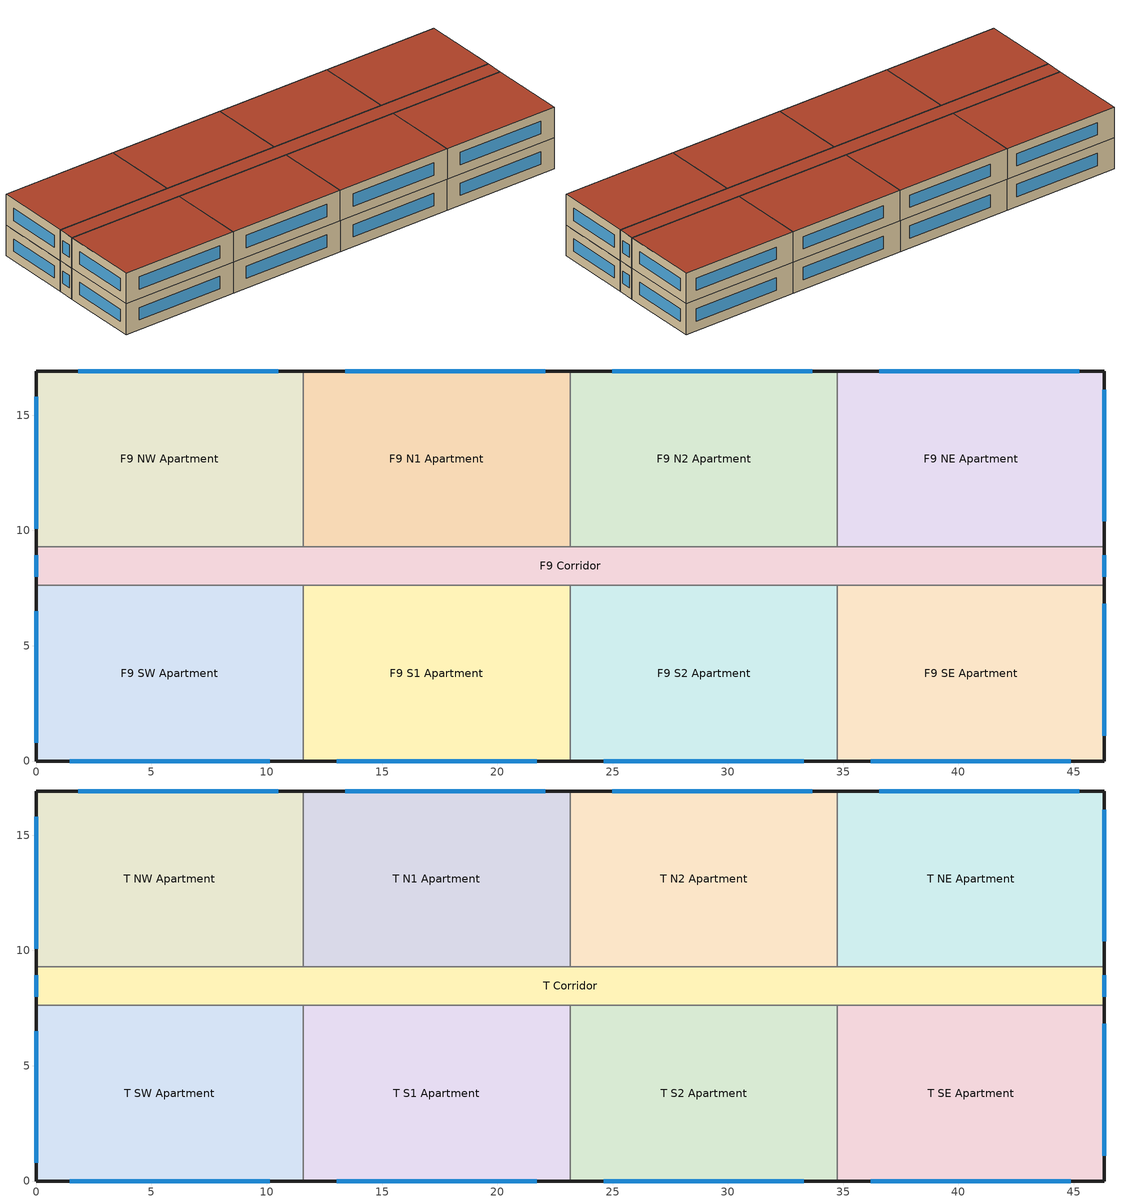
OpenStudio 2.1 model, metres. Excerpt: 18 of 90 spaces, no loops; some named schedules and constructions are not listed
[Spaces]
F9 SE Apartment
 floor to F8 SE Apartment: 46.33,7.62 46.33,0 34.75,0 34.75,7.62 z24.38
 wall outside: 34.75,0 46.33,0 46.33,7.62 z24.38:27.43
 wall to F9 S2 Apartment: 34.75,7.62 34.75,0 z24.38:27.43
 wall to F9 Corridor: 46.33,7.62 34.75,7.62 z24.38:27.43
 window: 36.19,0 44.88,0 / 46.33,1.1 46.33,6.81 z25.34:26.56
F9 N2 Apartment
 floor to F8 N2 Apartment: 34.75,16.92 34.75,9.3 23.16,9.3 23.16,16.92 z24.38
 wall outside: 34.75,16.92 23.16,16.92 z24.38:27.43
 wall to F9 NE Apartment: 34.75,9.3 34.75,16.92 z24.38:27.43
 wall to F9 Corridor: 23.16,9.3 34.75,9.3 z24.38:27.43
 wall to F9 N1 Apartment: 23.16,16.92 23.16,9.3 z24.38:27.43
 window: 33.66,16.92 24.98,16.92 z25.34:26.56
F9 SW Apartment
 floor to F8 SW Apartment: 11.58,7.62 11.58,0 0,0 0,7.62 z24.38
 wall outside: 0,7.62 0,0 11.58,0 z24.38:27.43
 wall to F9 Corridor: 11.58,7.62 0,7.62 z24.38:27.43
 wall to F9 S1 Apartment: 11.58,0 11.58,7.62 z24.38:27.43
 window: 1.45,0 10.13,0 / 0,6.5 0,0.79 z25.34:26.56
F9 Corridor
 floor to F8 Corridor: 46.33,9.3 46.33,7.62 0,7.62 0,9.3 z24.38
 wall outside: 0,9.3 0,7.62 / 46.33,7.62 46.33,9.3 z24.38:27.43
 wall to F9 NE Apartment: 46.33,9.3 34.75,9.3 z24.38:27.43
 wall to F9 NW Apartment: 11.58,9.3 0,9.3 z24.38:27.43
 wall to F9 S1 Apartment: 11.58,7.62 23.16,7.62 z24.38:27.43
 wall to F9 N1 Apartment: 23.16,9.3 11.58,9.3 z24.38:27.43
 wall to F9 S2 Apartment: 23.16,7.62 34.75,7.62 z24.38:27.43
 window: 0,8.91 0,8 / 46.33,8 46.33,8.91 z25.34:26.56
F9 NE Apartment
 floor to F8 NE Apartment: 46.33,16.92 46.33,9.3 34.75,9.3 34.75,16.92 z24.38
 wall outside: 46.33,9.3 46.33,16.92 34.75,16.92 z24.38:27.43
 window: 46.33,10.4 46.33,16.11 / 45.25,16.92 36.56,16.92 z25.34:26.56
F9 S1 Apartment
 floor to F8 S1 Apartment: 23.16,7.62 23.16,0 11.58,0 11.58,7.62 z24.38
 wall outside: 11.58,0 23.16,0 z24.38:27.43
 wall to F9 S2 Apartment: 23.16,0 23.16,7.62 z24.38:27.43
 window: 13.03,0 21.72,0 z25.34:26.56
F9 S2 Apartment
 floor to F8 S2 Apartment: 34.75,7.62 34.75,0 23.16,0 23.16,7.62 z24.38
 wall outside: 23.16,0 34.75,0 z24.38:27.43
 window: 24.61,0 33.3,0 z25.34:26.56
F9 NW Apartment
 floor to F8 NW Apartment: 11.58,16.92 11.58,9.3 0,9.3 0,16.92 z24.38
 wall outside: 11.58,16.92 0,16.92 0,9.3 z24.38:27.43
 wall to F9 N1 Apartment: 11.58,9.3 11.58,16.92 z24.38:27.43
 window: 0,15.8 0,10.08 / 10.5,16.92 1.81,16.92 z25.34:26.56
F9 N1 Apartment
 floor to F8 N1 Apartment: 23.16,16.92 23.16,9.3 11.58,9.3 11.58,16.92 z24.38
 wall outside: 23.16,16.92 11.58,16.92 z24.38:27.43
 window: 22.08,16.92 13.4,16.92 z25.34:26.56
T N1 Apartment
 floor to F9 N1 Apartment: 23.16,16.92 23.16,9.3 11.58,9.3 11.58,16.92 z27.43
 wall outside: 23.16,16.92 11.58,16.92 z27.43:30.48
 wall to T NW Apartment: 11.58,16.92 11.58,9.3 z27.43:30.48
 wall to T Corridor: 11.58,9.3 23.16,9.3 z27.43:30.48
 wall to T N2 Apartment: 23.16,9.3 23.16,16.92 z27.43:30.48
 window: 22.08,16.92 13.4,16.92 z28.38:29.6
 roof outside: 23.16,9.3 23.16,16.92 11.58,16.92 11.58,9.3 z30.48
T N2 Apartment
 floor to F9 N2 Apartment: 34.75,16.92 34.75,9.3 23.16,9.3 23.16,16.92 z27.43
 wall outside: 34.75,16.92 23.16,16.92 z27.43:30.48
 wall to T NE Apartment: 34.75,9.3 34.75,16.92 z27.43:30.48
 wall to T Corridor: 23.16,9.3 34.75,9.3 z27.43:30.48
 window: 33.66,16.92 24.98,16.92 z28.38:29.6
 roof outside: 34.75,9.3 34.75,16.92 23.16,16.92 23.16,9.3 z30.48
T S2 Apartment
 floor to F9 S2 Apartment: 34.75,7.62 34.75,0 23.16,0 23.16,7.62 z27.43
 wall outside: 23.16,0 34.75,0 z27.43:30.48
 wall to T Corridor: 34.75,7.62 23.16,7.62 z27.43:30.48
 wall to T S1 Apartment: 23.16,7.62 23.16,0 z27.43:30.48
 wall to T SE Apartment: 34.75,0 34.75,7.62 z27.43:30.48
 window: 24.61,0 33.3,0 z28.38:29.6
 roof outside: 34.75,0 34.75,7.62 23.16,7.62 23.16,0 z30.48
T SW Apartment
 floor to F9 SW Apartment: 11.58,7.62 11.58,0 0,0 0,7.62 z27.43
 wall outside: 0,7.62 0,0 11.58,0 z27.43:30.48
 wall to T Corridor: 11.58,7.62 0,7.62 z27.43:30.48
 wall to T S1 Apartment: 11.58,0 11.58,7.62 z27.43:30.48
 window: 1.45,0 10.13,0 / 0,6.5 0,0.79 z28.38:29.6
 roof outside: 11.58,0 11.58,7.62 0,7.62 0,0 z30.48
T SE Apartment
 floor to F9 SE Apartment: 46.33,7.62 46.33,0 34.75,0 34.75,7.62 z27.43
 wall outside: 34.75,0 46.33,0 46.33,7.62 z27.43:30.48
 wall to T Corridor: 46.33,7.62 34.75,7.62 z27.43:30.48
 window: 36.19,0 44.88,0 / 46.33,1.1 46.33,6.81 z28.38:29.6
 roof outside: 46.33,0 46.33,7.62 34.75,7.62 34.75,0 z30.48
T S1 Apartment
 floor to F9 S1 Apartment: 23.16,7.62 23.16,0 11.58,0 11.58,7.62 z27.43
 wall outside: 11.58,0 23.16,0 z27.43:30.48
 wall to T Corridor: 23.16,7.62 11.58,7.62 z27.43:30.48
 window: 13.03,0 21.72,0 z28.38:29.6
 roof outside: 23.16,0 23.16,7.62 11.58,7.62 11.58,0 z30.48
T Corridor
 floor to F9 Corridor: 46.33,9.3 46.33,7.62 0,7.62 0,9.3 z27.43
 wall outside: 0,9.3 0,7.62 / 46.33,7.62 46.33,9.3 z27.43:30.48
 wall to T NE Apartment: 46.33,9.3 34.75,9.3 z27.43:30.48
 wall to T NW Apartment: 11.58,9.3 0,9.3 z27.43:30.48
 window: 46.33,8 46.33,8.91 / 0,8.91 0,8 z28.38:29.6
 roof outside: 46.33,7.62 46.33,9.3 0,9.3 0,7.62 z30.48
T NE Apartment
 floor to F9 NE Apartment: 46.33,16.92 46.33,9.3 34.75,9.3 34.75,16.92 z27.43
 wall outside: 46.33,9.3 46.33,16.92 34.75,16.92 z27.43:30.48
 window: 46.33,10.4 46.33,16.11 / 45.25,16.92 36.56,16.92 z28.38:29.6
 roof outside: 46.33,9.3 46.33,16.92 34.75,16.92 34.75,9.3 z30.48
T NW Apartment
 floor to F9 NW Apartment: 11.58,16.92 11.58,9.3 0,9.3 0,16.92 z27.43
 wall outside: 11.58,16.92 0,16.92 0,9.3 z27.43:30.48
 window: 0,15.8 0,10.08 / 10.5,16.92 1.81,16.92 z28.38:29.6
 roof outside: 11.58,9.3 11.58,16.92 0,16.92 0,9.3 z30.48
[Site]
Sable Island_NS_CAN: Latitude {deg}=43.93; Longitude {deg}=-60.02; Time Zone {hr}=-4; Elevation {m}=4; Terrain=City
[Building]
NECB 2011-HighriseApartment-NECB HDD Method-CAN_NS_Sable.Island.716000_CWEC.epw created: 2017-06-30 12:58:18 +0000: North Axis {deg}=0; Default Construction Set=NECB 2011 - HighApt - NECB HDD Method at climate 5; Standards Number of Stories=10; Standards Number of Above Ground Stories=10; Standards Building Type=HighriseApartment
[Site:GroundTemperature:BuildingSurface]
19.527, 19.502, 19.536, 19.598, 20.002, 21.64, 22.225, 22.375, 21.449, 20.121, 19.802, 19.633
[Site:WaterMainsTemperature]
Calculation Method=Correlation; Annual Average Outdoor Air Temperature {C}=7.4; Maximum Difference In Monthly Average Outdoor Air Temperatures {deltaC}=18.3
[SizingPeriod:DesignDay] Barometric Pressure {Pa}=101277; Sky Clearness=0; Rain Indicator=0; Snow Indicator=0; Day of Month=21; Daylight Saving Time Indicator=0; Humidity Indicating Type=Wetbulb; Dry-Bulb Temperature Range Modifier Type=DefaultMultipliers
Name | Maximum Dry-Bulb Temperature {C} | Daily Dry-Bulb Temperature Range {deltaC} | Humidity Indicating Conditions at Maximum Dry-Bulb | Wind Speed {m/s} | Wind Direction {deg} | Month | Day Type | Solar Model Indicator | ASHRAE Taub | ASHRAE Taud
Sable Island Ann Clg .4% Condns WB=>MDB | 21.4 | 4.5 | 20.5 | 5.5 | 190 | 8 | SummerDesignDay | ASHRAETau | 0.43 | 2.183
Sable Island Ann Clg .4% Condns DB=>MWB | 21.8 | 4.5 | 19.9 | 5.5 | 190 | 8 | SummerDesignDay | ASHRAETau | 0.43 | 2.183
Sable Island Ann Htg 99.6% Condns DB | -9.6 | 0 | -9.6 | 10.3 | 300 | 2 | WinterDesignDay | ASHRAEClearSky
[Material:NoMass]
CP02 CARPET PAD: Roughness=VeryRough; Thermal Resistance {m2-K/W}=0.21648; Thermal Absorptance=0.9; Solar Absorptance=0.7; Visible Absorptance=0.8
[Material]
Name | Roughness | Thickness {m} | Conductivity {W/m-K} | Density {kg/m3} | Specific Heat {J/kg-K} | Thermal Absorptance | Solar Absorptance | Visible Absorptance
100mm Normalweight concrete floor | MediumSmooth | 0.1016 | 2.31 | 2322 | 832
G01 13mm gypsum board | Smooth | 0.0127 | 0.16 | 800 | 1090 | 0.9 | 0.7 | 0.5
G05 25mm wood | MediumSmooth | 0.0254 | 0.15 | 608 | 1630 | 0.9 | 0.5 | 0.5
[Construction]
Typical Interior Floor: 100mm Normalweight concrete floor, CP02 CARPET PAD
Typical Interior Wall: G01 13mm gypsum board, G01 13mm gypsum board
Typical Interior Ceiling: CP02 CARPET PAD, 100mm Normalweight concrete floor
Typical Interior Window: Clear 3mm
Typical Interior Door; Typical Interior Partition: G05 25mm wood
Customized Fenestration: cond=0.220 tvis=0.220 tsol=0.232: Customized Fenestration:: cond=0.220 tvis=0.220 tsol=0.232
Customized Fenestration: cond=0.220 tvis=0.441 tsol=0.279: Customized Fenestration:: cond=0.220 tvis=0.441 tsol=0.279
Customized Fenestration: cond=0.220 tvis=0.294 tsol=0.332: Customized Fenestration:: cond=0.220 tvis=0.294 tsol=0.332
Customized Fenestration: cond=0.220 tvis=0.898 tsol=0.837: Customized Fenestration:: cond=0.220 tvis=0.898 tsol=0.837
[DefaultConstructionSet]
NECB 2011 - HighApt - NECB HDD Method at climate 5: Default Exterior Surface Constructions=NECB 2011 - HighApt - NECB HDD Method at climate 5; Default Interior Surface Constructions=Default Surface Constructions 2; Default Ground Contact Surface Constructions=NECB 2011 - HighApt - NECB HDD Method at climate 6; Default Exterior SubSurface Constructions=NECB 2011 - HighApt - NECB HDD Method at climate 5; Default Interior SubSurface Constructions=Default Sub Surface Constructions 2; Interior Partition Construction=Typical Interior Partition
[DefaultSurfaceConstructions]
Name | Floor Construction | Wall Construction | Roof Ceiling Construction
Default Surface Constructions 2 | Typical Interior Floor | Typical Interior Wall | Typical Interior Ceiling
NECB 2011 - HighApt - NECB HDD Method at climate 5 | Customized opaque construction {175ed0aa-c797-45c4-bccd-ceaa0ee3fff7} to conductance of 0.183 | Customized opaque construction {d31fcdc0-99ab-4887-ab6c-72c48977ef6a} to conductance of 0.278 | Customized opaque construction {1b6dd3f2-b2ae-42b2-b140-8f8b4a4ba158} to conductance of 0.183
NECB 2011 - HighApt - NECB HDD Method at climate 6 | Customized opaque construction {28d5d548-6598-4599-8a07-bbe6587d360a} to conductance of 0.757 | Customized opaque construction {28d5d548-6598-4599-8a07-bbe6587d360a} to conductance of 0.379 | Customized opaque construction {28d5d548-6598-4599-8a07-bbe6587d360a} to conductance of 0.379
[DefaultSubSurfaceConstructions]
Name | Fixed Window Construction | Operable Window Construction | Door Construction | Glass Door Construction | Overhead Door Construction | Skylight Construction | Tubular Daylight Dome Construction | Tubular Daylight Diffuser Construction
Default Sub Surface Constructions 2 | Typical Interior Window | Typical Interior Window | Typical Interior Door
NECB 2011 - HighApt - NECB HDD Method at climate 5 | Customized Fenestration: cond=0.220 tvis=0.220 tsol=0.232 | Customized Fenestration: cond=0.220 tvis=0.220 tsol=0.232 | Customized opaque construction {afe2a6b6-c24d-4c0b-a9a7-04c37b59801d} to conductance of 2.2 | Customized Fenestration: cond=0.220 tvis=0.441 tsol=0.279 | Customized opaque construction {4c466ba6-6a30-47b3-add3-35c8f255596c} to conductance of 2.2 | Customized Fenestration: cond=0.220 tvis=0.294 tsol=0.332 | Customized Fenestration: cond=0.220 tvis=0.898 tsol=0.837 | Customized Fenestration: cond=0.220 tvis=0.898 tsol=0.837
[WindowMaterial:Glazing]
Clear 3mm: Optical Data Type=SpectralAverage; Thickness {m}=0.003; Solar Transmittance at Normal Incidence=0.837; Front Side Solar Reflectance at Normal Incidence=0.075; Back Side Solar Reflectance at Normal Incidence=0.075; Visible Transmittance at Normal Incidence=0.898; Front Side Visible Reflectance at Normal Incidence=0.081; Back Side Visible Reflectance at Normal Incidence=0.081; Infrared Transmittance at Normal Incidence=0; Front Side Infrared Hemispherical Emissivity=0.84; Back Side Infrared Hemispherical Emissivity=0.84; Conductivity {W/m-K}=0.9; Dirt Correction Factor for Solar and Visible Transmittance=1; Solar Diffusing=No
[WindowMaterial:SimpleGlazingSystem] U-Factor {W/m2-K}=2.2; Solar Heat Gain Coefficient=0.6; Visible Transmittance=0.21
Customized Fenestration:: cond=0.220 tvis=0.220 tsol=0.232; Customized Fenestration:: cond=0.220 tvis=0.441 tsol=0.279; Customized Fenestration:: cond=0.220 tvis=0.294 tsol=0.332; Customized Fenestration:: cond=0.220 tvis=0.898 tsol=0.837
[Space] Part of Total Floor Area=Yes
Name | Space Type | Building Story | Thermal Zone
F9 SE Apartment | Space Function Dwelling Unit(s) | Building Story 9 | Sp-F9 SE Apartment Sys-1 Flr-10 Sch-G HPlcmt-south ZN
F9 S1 Apartment | Space Function Dwelling Unit(s) | Building Story 9 | Sp-F9 S1 Apartment Sys-1 Flr-10 Sch-G HPlcmt-south ZN
F9 NW Apartment | Space Function Dwelling Unit(s) | Building Story 9 | Sp-F9 NW Apartment Sys-1 Flr-10 Sch-G HPlcmt-north ZN
T S2 Apartment | Space Function Dwelling Unit(s) | Building Story 10 | Sp-T S2 Apartment Sys-1 Flr-4 Sch-G HPlcmt-south ZN
T N1 Apartment | Space Function Dwelling Unit(s) | Building Story 10 | Sp-T N1 Apartment Sys-1 Flr-4 Sch-G HPlcmt-north ZN
F9 NE Apartment | Space Function Dwelling Unit(s) | Building Story 9 | Sp-F9 NE Apartment Sys-1 Flr-10 Sch-G HPlcmt-north ZN
T N2 Apartment | Space Function Dwelling Unit(s) | Building Story 10 | Sp-T N2 Apartment Sys-1 Flr-4 Sch-G HPlcmt-north ZN
F9 N2 Apartment | Space Function Dwelling Unit(s) | Building Story 9 | Sp-F9 N2 Apartment Sys-1 Flr-10 Sch-G HPlcmt-north ZN
F9 S2 Apartment | Space Function Dwelling Unit(s) | Building Story 9 | Sp-F9 S2 Apartment Sys-1 Flr-10 Sch-G HPlcmt-south ZN
T SW Apartment | Space Function Dwelling Unit(s) | Building Story 10 | Sp-T SW Apartment Sys-1 Flr-4 Sch-G HPlcmt-south ZN
T S1 Apartment | Space Function Dwelling Unit(s) | Building Story 10 | Sp-T S1 Apartment Sys-1 Flr-4 Sch-G HPlcmt-south ZN
F9 N1 Apartment | Space Function Dwelling Unit(s) | Building Story 9 | Sp-F9 N1 Apartment Sys-1 Flr-10 Sch-G HPlcmt-north ZN
T SE Apartment | Space Function Dwelling Unit(s) | Building Story 10 | Sp-T SE Apartment Sys-1 Flr-4 Sch-G HPlcmt-south ZN
T NW Apartment | Space Function Dwelling Unit(s) | Building Story 10 | Sp-T NW Apartment Sys-1 Flr-4 Sch-G HPlcmt-north ZN
F9 SW Apartment | Space Function Dwelling Unit(s) | Building Story 9 | Sp-F9 SW Apartment Sys-1 Flr-10 Sch-G HPlcmt-south ZN
F9 Corridor | Space Function Corr. < 2.4m wide-sch-G | Building Story 9 | Sp-F9 Corridor Sys-1 Flr-10 Sch-G HPlcmt-east ZN
T NE Apartment | Space Function Dwelling Unit(s) | Building Story 10 | Sp-T NE Apartment Sys-1 Flr-4 Sch-G HPlcmt-north ZN
T Corridor | Space Function Corr. < 2.4m wide-sch-G | Building Story 10 | Sp-T Corridor Sys-1 Flr-4 Sch-G HPlcmt-east ZN
[BuildingStory]
Name | Nominal Z Coordinate {m}
Building Story 9 | 24.3828
Building Story 10 | 27.4307
[SpaceType] Standards Building Type=Space Function
Name | Default Schedule Set | Design Specification Outdoor Air Object | Standards Space Type
Space Function Corr. < 2.4m wide-sch-G | Space Function Corr. < 2.4m wide-sch-G Schedule Set | Space Function Corr. < 2.4m wide-sch-G Ventilation | Corr. < 2.4m wide-sch-G
Space Function Dwelling Unit(s) | Space Function Dwelling Unit(s) Schedule Set | Space Function Dwelling Unit(s) Ventilation | Dwelling Unit(s)
[People:Definition]
Space Function Dwelling Unit(s) People Definition: Number of People Calculation Method=People/Area; People per Space Floor Area {person/m2}=0.0166841; Fraction Radiant=0.3
[People] Work Efficiency Schedule=Work Efficiency Schedule; Clothing Insulation Schedule=Clothing Schedule; Air Velocity Schedule=Air Velocity Schedule
Name | People Definition | Space or SpaceType
Space Function Corr. < 2.4m wide-sch-G People | Space Function Corr. < 2.4m wide-sch-G People Definition | Space Function Corr. < 2.4m wide-sch-G
Space Function Dwelling Unit(s) People | Space Function Dwelling Unit(s) People Definition | Space Function Dwelling Unit(s)
[Lights:Definition]
Space Function Dwelling Unit(s) Lights Definition: Design Level Calculation Method=Watts/Area; Watts per Space Floor Area {W/m2}=4.99996; Fraction Radiant=0.5; Fraction Visible=0.2
[Lights]
Name | Lights Definition | Space or SpaceType
Space Function Corr. < 2.4m wide-sch-G Lights | Space Function Corr. < 2.4m wide-sch-G Lights Definition | Space Function Corr. < 2.4m wide-sch-G
Space Function Dwelling Unit(s) Lights | Space Function Dwelling Unit(s) Lights Definition | Space Function Dwelling Unit(s)
[DesignSpecification:OutdoorAir] Outdoor Air Method=Sum
Name | Outdoor Air Flow per Floor Area {m3/s-m2}
Space Function Corr. < 2.4m wide-sch-G Ventilation | 0.0003048
Space Function Dwelling Unit(s) Ventilation | 0.00034544
[DefaultScheduleSet] Number of People Schedule=NECB-G-Occupancy; People Activity Level Schedule=NECB-Activity; Lighting Schedule=NECB-G-Lighting; Electric Equipment Schedule=NECB-G-Electric-Equipment; Infiltration Schedule=Always On
Space Function Corr. < 2.4m wide-sch-G Schedule Set; Space Function Dwelling Unit(s) Schedule Set
[ThermostatSetpoint:DualSetpoint] Heating Setpoint Temperature Schedule=NECB-G-Thermostat Setpoint-Heating; Cooling Setpoint Temperature Schedule=NECB-G-Thermostat Setpoint-Cooling
Space Function Dwelling Unit(s) Thermostat 104; Space Function Dwelling Unit(s) Thermostat 105; Space Function Dwelling Unit(s) Thermostat 106; Space Function Dwelling Unit(s) Thermostat 107; Space Function Corr. < 2.4m wide-sch-G Thermostat 14; Space Function Dwelling Unit(s) Thermostat 108; Space Function Dwelling Unit(s) Thermostat 109; Space Function Dwelling Unit(s) Thermostat 110; Space Function Dwelling Unit(s) Thermostat 111; Space Function Dwelling Unit(s) Thermostat 151; Space Function Dwelling Unit(s) Thermostat 152; Space Function Dwelling Unit(s) Thermostat 153; Space Function Dwelling Unit(s) Thermostat 154; Space Function Corr. < 2.4m wide-sch-G Thermostat 20; Space Function Dwelling Unit(s) Thermostat 155; Space Function Dwelling Unit(s) Thermostat 156; Space Function Dwelling Unit(s) Thermostat 157; Space Function Dwelling Unit(s) Thermostat 158
[ElectricEquipment:Definition]
Space Function Dwelling Unit(s) Elec Equip Definition: Design Level Calculation Method=Watts/Area; Watts per Space Floor Area {W/m2}=4.99996; Fraction Radiant=0.5
[ElectricEquipment]
Space Function Dwelling Unit(s) Elec Equip: Electric Equipment Definition=Space Function Dwelling Unit(s) Elec Equip Definition; Space or SpaceType=Space Function Dwelling Unit(s)
[SpaceInfiltration:DesignFlowRate] Schedule=Always On Discrete; Design Flow Rate Calculation Method=Flow/ExteriorArea; Flow per Exterior Surface Area {m3/s-m2}=0.00025; Constant Term Coefficient=0; Temperature Term Coefficient=0; Velocity Term Coefficient=0.224; Velocity Squared Term Coefficient=0
Name | Space or SpaceType
F9 Corridor Infiltration | F9 Corridor
F9 N1 Apartment Infiltration | F9 N1 Apartment
F9 N2 Apartment Infiltration | F9 N2 Apartment
F9 NE Apartment Infiltration | F9 NE Apartment
F9 NW Apartment Infiltration | F9 NW Apartment
F9 S1 Apartment Infiltration | F9 S1 Apartment
F9 S2 Apartment Infiltration | F9 S2 Apartment
F9 SE Apartment Infiltration | F9 SE Apartment
F9 SW Apartment Infiltration | F9 SW Apartment
T Corridor Infiltration | T Corridor
T N1 Apartment Infiltration | T N1 Apartment
T N2 Apartment Infiltration | T N2 Apartment
T NE Apartment Infiltration | T NE Apartment
T NW Apartment Infiltration | T NW Apartment
T S1 Apartment Infiltration | T S1 Apartment
T S2 Apartment Infiltration | T S2 Apartment
T SE Apartment Infiltration | T SE Apartment
T SW Apartment Infiltration | T SW Apartment
[ThermalZone] Use Ideal Air Loads=No
Name | Thermostat
Sp-T N1 Apartment Sys-1 Flr-4 Sch-G HPlcmt-north ZN | Space Function Dwelling Unit(s) Thermostat 104
Sp-T NW Apartment Sys-1 Flr-4 Sch-G HPlcmt-north ZN | Space Function Dwelling Unit(s) Thermostat 105
Sp-T N2 Apartment Sys-1 Flr-4 Sch-G HPlcmt-north ZN | Space Function Dwelling Unit(s) Thermostat 106
Sp-T NE Apartment Sys-1 Flr-4 Sch-G HPlcmt-north ZN | Space Function Dwelling Unit(s) Thermostat 107
Sp-T Corridor Sys-1 Flr-4 Sch-G HPlcmt-east ZN | Space Function Corr. < 2.4m wide-sch-G Thermostat 14
Sp-T S1 Apartment Sys-1 Flr-4 Sch-G HPlcmt-south ZN | Space Function Dwelling Unit(s) Thermostat 108
Sp-T S2 Apartment Sys-1 Flr-4 Sch-G HPlcmt-south ZN | Space Function Dwelling Unit(s) Thermostat 109
Sp-T SW Apartment Sys-1 Flr-4 Sch-G HPlcmt-south ZN | Space Function Dwelling Unit(s) Thermostat 110
Sp-T SE Apartment Sys-1 Flr-4 Sch-G HPlcmt-south ZN | Space Function Dwelling Unit(s) Thermostat 111
Sp-F9 NE Apartment Sys-1 Flr-10 Sch-G HPlcmt-north ZN | Space Function Dwelling Unit(s) Thermostat 151
Sp-F9 NW Apartment Sys-1 Flr-10 Sch-G HPlcmt-north ZN | Space Function Dwelling Unit(s) Thermostat 152
Sp-F9 N2 Apartment Sys-1 Flr-10 Sch-G HPlcmt-north ZN | Space Function Dwelling Unit(s) Thermostat 153
Sp-F9 N1 Apartment Sys-1 Flr-10 Sch-G HPlcmt-north ZN | Space Function Dwelling Unit(s) Thermostat 154
Sp-F9 Corridor Sys-1 Flr-10 Sch-G HPlcmt-east ZN | Space Function Corr. < 2.4m wide-sch-G Thermostat 20
Sp-F9 S2 Apartment Sys-1 Flr-10 Sch-G HPlcmt-south ZN | Space Function Dwelling Unit(s) Thermostat 155
Sp-F9 SE Apartment Sys-1 Flr-10 Sch-G HPlcmt-south ZN | Space Function Dwelling Unit(s) Thermostat 156
Sp-F9 S1 Apartment Sys-1 Flr-10 Sch-G HPlcmt-south ZN | Space Function Dwelling Unit(s) Thermostat 157
Sp-F9 SW Apartment Sys-1 Flr-10 Sch-G HPlcmt-south ZN | Space Function Dwelling Unit(s) Thermostat 158
